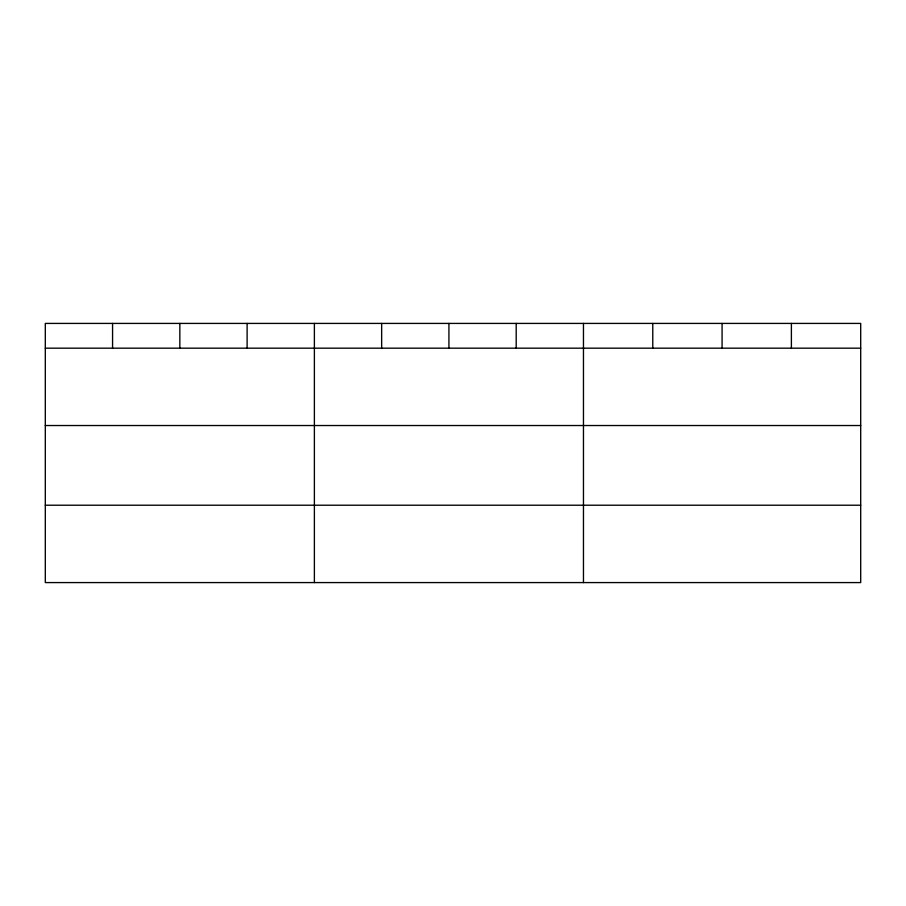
<?xml version="1.0" encoding="UTF-8"?>
<svg xmlns="http://www.w3.org/2000/svg" width="906" height="906" viewBox="0 0 906 906"><rect width="100%" height="100%" fill="white"/><g stroke="black" fill="none" stroke-linecap="round" stroke-linejoin="round"><path stroke-width="1.36" d="M860.7 425.526L860.7 323.419L45.3 323.419L45.3 582.581L860.7 582.581L860.7 425.526L45.3 425.526M45.3 348.176L860.7 348.176M45.3 505.22L860.7 505.22M791.391 323.419L791.391 348.176M722.082 323.419L722.082 348.176M652.773 323.419L652.773 348.176M583.464 323.419L583.464 582.581M516.194 323.419L516.194 348.176M448.923 323.419L448.923 348.176M381.653 323.419L381.653 348.176M314.382 323.419L314.382 582.581M247.112 323.419L247.112 348.176M179.841 323.419L179.841 348.176M112.571 323.419L112.571 348.176"/></g></svg>
